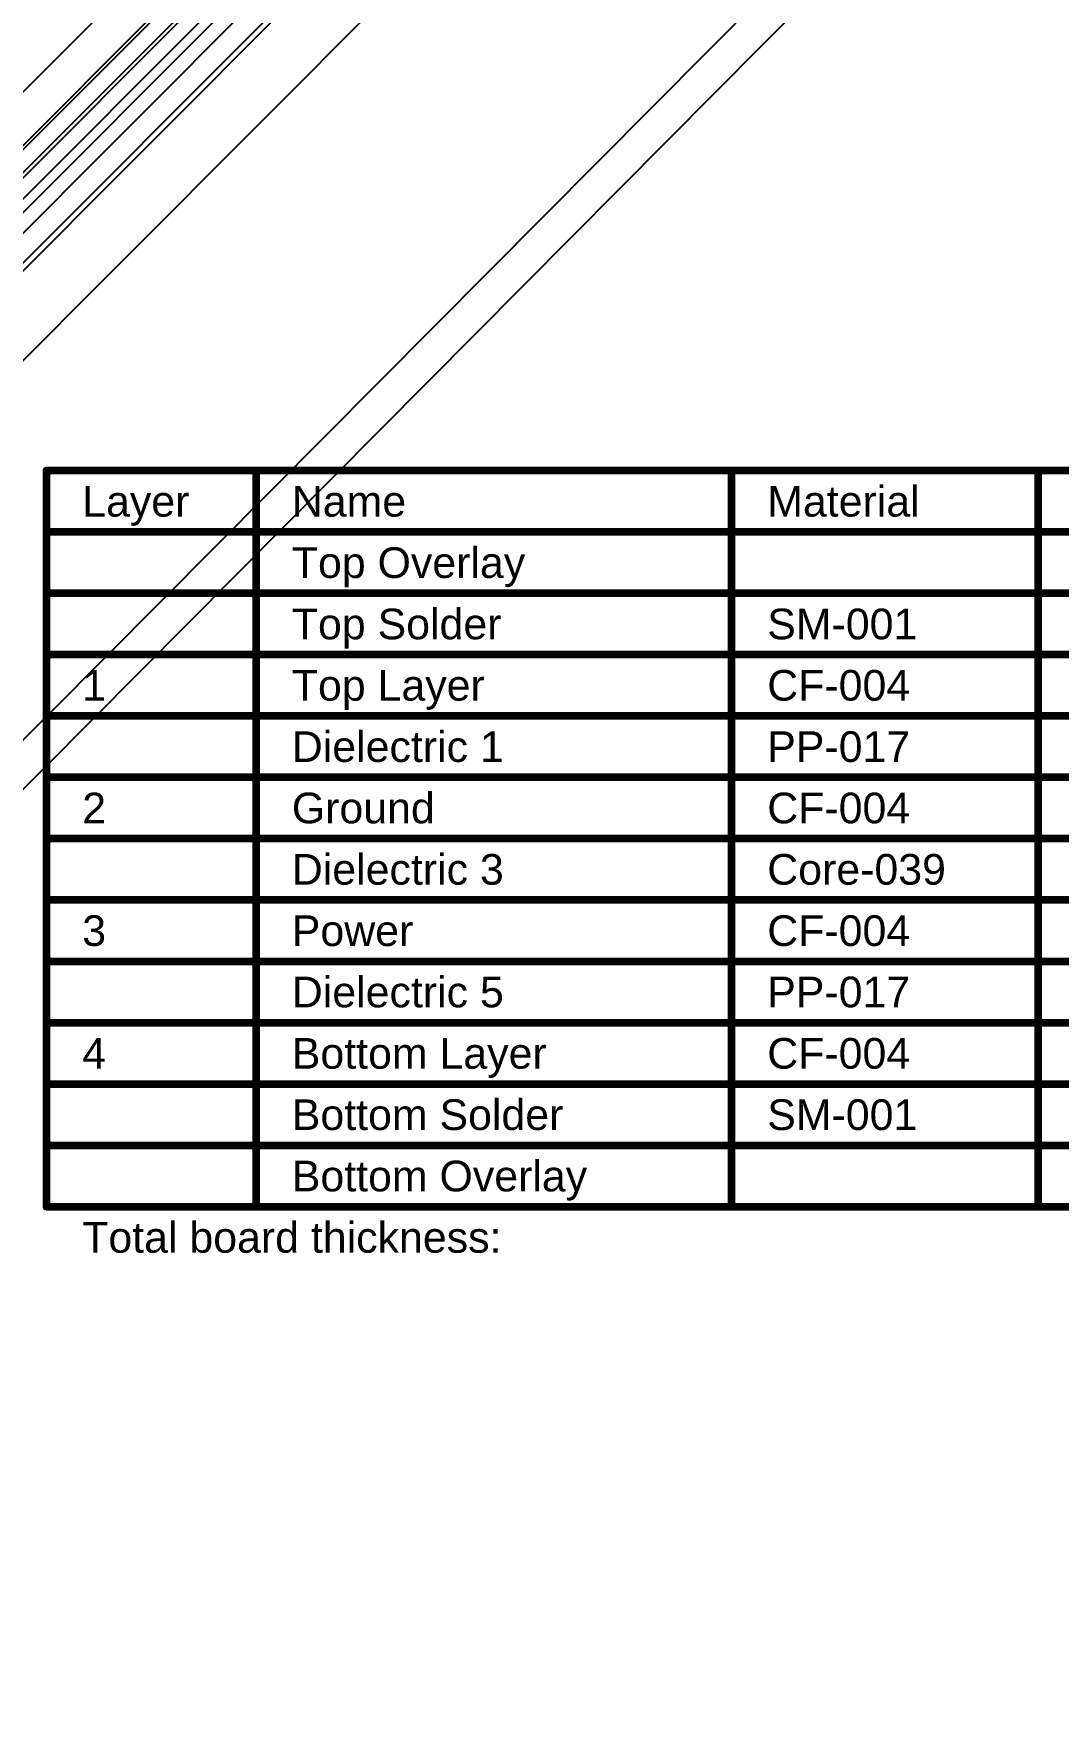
# Model space of a CAD drawing. Header units: inches. Extents: x -6 to 5433, y -4 to 5447.
# Drawn here: x 69.8 to 120.7, y 0.1 to 83.3 of the extents above; entities that cross this region are included whole.
import ezdxf

# ---------------------------------------------------------------- set-up
doc = ezdxf.new("R2010")
doc.units = ezdxf.units.IN
for name, color, linetype in [('Bottom Solder', 6, 'Continuous'), ('Fabrication', 76, 'Continuous'), ('Top Solder', 216, 'Continuous')]:
    doc.layers.add(name, color=color, linetype=linetype)
doc.styles.add('Arial', font='', dxfattribs={"height": 0.2})
doc.styles.get('Arial').set_extended_font_data('Arial')

# ---------------------------------------------------------------- blocks, each defined once
blk = doc.blocks.new('TL3340AF160QG_33')
at = {"layer": 'Top Solder'}
for p in [(-1.71, 0.375), (0.772, 1.953)]:
    blk.add_line(p, (-5441.505, 5436.596), dxfattribs=at)
blk = doc.blocks.new('VSON_10_EP_3_3__41')
at = {"layer": 'Top Solder'}
blk.add_line((0.415, 1.745), (5400.978, 5419.29), dxfattribs=at)
blk = doc.blocks.new('WQFN_30_EP_2_5_4_5__43')
at = {"layer": 'Top Solder'}
for p in [(-0.819, 1.904), (0.684, 1.902), (-1.466, 1.652), (1.45, 1.646), (1.03, -1.946), (-1.45, -1.954), (-0.938, -2.488), (0.684, -2.498)]:
    blk.add_line(p, (-5421.18, -5430.607), dxfattribs=at)
blk = doc.blocks.new('TL3340AF160QG_B_50')
at = {"layer": 'Bottom Solder'}
for p in [(0.772, -1.953), (-1.678, -1.953)]:
    blk.add_line(p, (-5410.536, -5449.312), dxfattribs=at)

msp = doc.modelspace()

# ---------------------------------------------------------------- linework, layer by layer
at = {"layer": 'Fabrication'}
for points in [[(70.462, 61.595, 0.381, 0.381, 0), (179.146, 61.595, 0.381, 0.381, 0)], [(70.462, 25.019, 0.381, 0.381, 0), (70.462, 61.595, 0.381, 0.381, 0)], [(80.874, 25.019, 0.381, 0.381, 0), (80.874, 61.595, 0.381, 0.381, 0)], [(104.489, 25.019, 0.381, 0.381, 0), (104.489, 61.595, 0.381, 0.381, 0)], [(119.725, 25.019, 0.381, 0.381, 0), (119.725, 61.595, 0.381, 0.381, 0)], [(70.462, 58.547, 0.381, 0.381, 0), (179.146, 58.547, 0.381, 0.381, 0)], [(70.462, 55.499, 0.381, 0.381, 0), (80.874, 55.499, 0.381, 0.381, 0)], [(80.874, 55.499, 0.381, 0.381, 0), (104.489, 55.499, 0.381, 0.381, 0)], [(104.489, 55.499, 0.381, 0.381, 0), (119.725, 55.499, 0.381, 0.381, 0)], [(119.725, 55.499, 0.381, 0.381, 0), (136.231, 55.499, 0.381, 0.381, 0)], [(70.462, 52.451, 0.381, 0.381, 0), (80.874, 52.451, 0.381, 0.381, 0)], [(80.874, 52.451, 0.381, 0.381, 0), (104.489, 52.451, 0.381, 0.381, 0)], [(104.489, 52.451, 0.381, 0.381, 0), (119.725, 52.451, 0.381, 0.381, 0)], [(119.725, 52.451, 0.381, 0.381, 0), (136.231, 52.451, 0.381, 0.381, 0)], [(70.462, 49.403, 0.381, 0.381, 0), (80.874, 49.403, 0.381, 0.381, 0)], [(80.874, 49.403, 0.381, 0.381, 0), (104.489, 49.403, 0.381, 0.381, 0)], [(104.489, 49.403, 0.381, 0.381, 0), (119.725, 49.403, 0.381, 0.381, 0)], [(119.725, 49.403, 0.381, 0.381, 0), (136.231, 49.403, 0.381, 0.381, 0)], [(70.462, 46.355, 0.381, 0.381, 0), (80.874, 46.355, 0.381, 0.381, 0)], [(80.874, 46.355, 0.381, 0.381, 0), (104.489, 46.355, 0.381, 0.381, 0)], [(104.489, 46.355, 0.381, 0.381, 0), (119.725, 46.355, 0.381, 0.381, 0)], [(119.725, 46.355, 0.381, 0.381, 0), (136.231, 46.355, 0.381, 0.381, 0)], [(70.462, 43.307, 0.381, 0.381, 0), (80.874, 43.307, 0.381, 0.381, 0)], [(80.874, 43.307, 0.381, 0.381, 0), (104.489, 43.307, 0.381, 0.381, 0)], [(104.489, 43.307, 0.381, 0.381, 0), (119.725, 43.307, 0.381, 0.381, 0)], [(119.725, 43.307, 0.381, 0.381, 0), (136.231, 43.307, 0.381, 0.381, 0)], [(70.462, 40.259, 0.381, 0.381, 0), (80.874, 40.259, 0.381, 0.381, 0)], [(80.874, 40.259, 0.381, 0.381, 0), (104.489, 40.259, 0.381, 0.381, 0)], [(104.489, 40.259, 0.381, 0.381, 0), (119.725, 40.259, 0.381, 0.381, 0)], [(119.725, 40.259, 0.381, 0.381, 0), (136.231, 40.259, 0.381, 0.381, 0)], [(70.462, 37.211, 0.381, 0.381, 0), (80.874, 37.211, 0.381, 0.381, 0)], [(80.874, 37.211, 0.381, 0.381, 0), (104.489, 37.211, 0.381, 0.381, 0)], [(104.489, 37.211, 0.381, 0.381, 0), (119.725, 37.211, 0.381, 0.381, 0)], [(119.725, 37.211, 0.381, 0.381, 0), (136.231, 37.211, 0.381, 0.381, 0)], [(70.462, 34.163, 0.381, 0.381, 0), (80.874, 34.163, 0.381, 0.381, 0)], [(80.874, 34.163, 0.381, 0.381, 0), (104.489, 34.163, 0.381, 0.381, 0)], [(104.489, 34.163, 0.381, 0.381, 0), (119.725, 34.163, 0.381, 0.381, 0)], [(119.725, 34.163, 0.381, 0.381, 0), (136.231, 34.163, 0.381, 0.381, 0)], [(70.462, 31.115, 0.381, 0.381, 0), (80.874, 31.115, 0.381, 0.381, 0)], [(80.874, 31.115, 0.381, 0.381, 0), (104.489, 31.115, 0.381, 0.381, 0)], [(104.489, 31.115, 0.381, 0.381, 0), (119.725, 31.115, 0.381, 0.381, 0)], [(119.725, 31.115, 0.381, 0.381, 0), (136.231, 31.115, 0.381, 0.381, 0)], [(70.462, 28.067, 0.381, 0.381, 0), (80.874, 28.067, 0.381, 0.381, 0)], [(80.874, 28.067, 0.381, 0.381, 0), (104.489, 28.067, 0.381, 0.381, 0)], [(104.489, 28.067, 0.381, 0.381, 0), (119.725, 28.067, 0.381, 0.381, 0)], [(119.725, 28.067, 0.381, 0.381, 0), (136.231, 28.067, 0.381, 0.381, 0)], [(70.462, 25.019, 0.381, 0.381, 0), (80.874, 25.019, 0.381, 0.381, 0)], [(80.874, 25.019, 0.381, 0.381, 0), (104.489, 25.019, 0.381, 0.381, 0)], [(104.489, 25.019, 0.381, 0.381, 0), (119.725, 25.019, 0.381, 0.381, 0)], [(119.725, 25.019, 0.381, 0.381, 0), (136.231, 25.019, 0.381, 0.381, 0)]]:
    msp.add_lwpolyline(points, format="xyseb", dxfattribs=at)
for points in [[(70.367, 61.595, 0.191, 0.191, 1), (70.557, 61.595, 0.191, 0.191, 1)], [(70.367, 61.595, 0.191, 0.191, 1), (70.557, 61.595, 0.191, 0.191, 1)], [(80.778, 61.595, 0.191, 0.191, 1), (80.969, 61.595, 0.191, 0.191, 1)], [(104.394, 61.595, 0.191, 0.191, 1), (104.584, 61.595, 0.191, 0.191, 1)], [(119.63, 61.595, 0.191, 0.191, 1), (119.821, 61.595, 0.191, 0.191, 1)], [(70.367, 58.547, 0.191, 0.191, 1), (70.557, 58.547, 0.191, 0.191, 1)], [(70.367, 55.499, 0.191, 0.191, 1), (70.557, 55.499, 0.191, 0.191, 1)], [(80.778, 55.499, 0.191, 0.191, 1), (80.969, 55.499, 0.191, 0.191, 1)], [(80.778, 55.499, 0.191, 0.191, 1), (80.969, 55.499, 0.191, 0.191, 1)], [(104.394, 55.499, 0.191, 0.191, 1), (104.584, 55.499, 0.191, 0.191, 1)], [(104.394, 55.499, 0.191, 0.191, 1), (104.584, 55.499, 0.191, 0.191, 1)], [(119.63, 55.499, 0.191, 0.191, 1), (119.821, 55.499, 0.191, 0.191, 1)], [(119.63, 55.499, 0.191, 0.191, 1), (119.821, 55.499, 0.191, 0.191, 1)], [(70.367, 52.451, 0.191, 0.191, 1), (70.557, 52.451, 0.191, 0.191, 1)], [(80.778, 52.451, 0.191, 0.191, 1), (80.969, 52.451, 0.191, 0.191, 1)], [(80.778, 52.451, 0.191, 0.191, 1), (80.969, 52.451, 0.191, 0.191, 1)], [(104.394, 52.451, 0.191, 0.191, 1), (104.584, 52.451, 0.191, 0.191, 1)], [(104.394, 52.451, 0.191, 0.191, 1), (104.584, 52.451, 0.191, 0.191, 1)], [(119.63, 52.451, 0.191, 0.191, 1), (119.821, 52.451, 0.191, 0.191, 1)], [(119.63, 52.451, 0.191, 0.191, 1), (119.821, 52.451, 0.191, 0.191, 1)], [(70.367, 49.403, 0.191, 0.191, 1), (70.557, 49.403, 0.191, 0.191, 1)], [(80.778, 49.403, 0.191, 0.191, 1), (80.969, 49.403, 0.191, 0.191, 1)], [(80.778, 49.403, 0.191, 0.191, 1), (80.969, 49.403, 0.191, 0.191, 1)], [(104.394, 49.403, 0.191, 0.191, 1), (104.584, 49.403, 0.191, 0.191, 1)], [(104.394, 49.403, 0.191, 0.191, 1), (104.584, 49.403, 0.191, 0.191, 1)], [(119.63, 49.403, 0.191, 0.191, 1), (119.821, 49.403, 0.191, 0.191, 1)], [(119.63, 49.403, 0.191, 0.191, 1), (119.821, 49.403, 0.191, 0.191, 1)], [(70.367, 46.355, 0.191, 0.191, 1), (70.557, 46.355, 0.191, 0.191, 1)], [(80.778, 46.355, 0.191, 0.191, 1), (80.969, 46.355, 0.191, 0.191, 1)], [(80.778, 46.355, 0.191, 0.191, 1), (80.969, 46.355, 0.191, 0.191, 1)], [(104.394, 46.355, 0.191, 0.191, 1), (104.584, 46.355, 0.191, 0.191, 1)], [(104.394, 46.355, 0.191, 0.191, 1), (104.584, 46.355, 0.191, 0.191, 1)], [(119.63, 46.355, 0.191, 0.191, 1), (119.821, 46.355, 0.191, 0.191, 1)], [(119.63, 46.355, 0.191, 0.191, 1), (119.821, 46.355, 0.191, 0.191, 1)], [(70.367, 43.307, 0.191, 0.191, 1), (70.557, 43.307, 0.191, 0.191, 1)], [(80.778, 43.307, 0.191, 0.191, 1), (80.969, 43.307, 0.191, 0.191, 1)], [(80.778, 43.307, 0.191, 0.191, 1), (80.969, 43.307, 0.191, 0.191, 1)], [(104.394, 43.307, 0.191, 0.191, 1), (104.584, 43.307, 0.191, 0.191, 1)], [(104.394, 43.307, 0.191, 0.191, 1), (104.584, 43.307, 0.191, 0.191, 1)], [(119.63, 43.307, 0.191, 0.191, 1), (119.821, 43.307, 0.191, 0.191, 1)], [(119.63, 43.307, 0.191, 0.191, 1), (119.821, 43.307, 0.191, 0.191, 1)], [(70.367, 40.259, 0.191, 0.191, 1), (70.557, 40.259, 0.191, 0.191, 1)], [(80.778, 40.259, 0.191, 0.191, 1), (80.969, 40.259, 0.191, 0.191, 1)], [(80.778, 40.259, 0.191, 0.191, 1), (80.969, 40.259, 0.191, 0.191, 1)], [(104.394, 40.259, 0.191, 0.191, 1), (104.584, 40.259, 0.191, 0.191, 1)], [(104.394, 40.259, 0.191, 0.191, 1), (104.584, 40.259, 0.191, 0.191, 1)], [(119.63, 40.259, 0.191, 0.191, 1), (119.821, 40.259, 0.191, 0.191, 1)], [(119.63, 40.259, 0.191, 0.191, 1), (119.821, 40.259, 0.191, 0.191, 1)], [(70.367, 37.211, 0.191, 0.191, 1), (70.557, 37.211, 0.191, 0.191, 1)], [(80.778, 37.211, 0.191, 0.191, 1), (80.969, 37.211, 0.191, 0.191, 1)], [(80.778, 37.211, 0.191, 0.191, 1), (80.969, 37.211, 0.191, 0.191, 1)], [(104.394, 37.211, 0.191, 0.191, 1), (104.584, 37.211, 0.191, 0.191, 1)], [(104.394, 37.211, 0.191, 0.191, 1), (104.584, 37.211, 0.191, 0.191, 1)], [(119.63, 37.211, 0.191, 0.191, 1), (119.821, 37.211, 0.191, 0.191, 1)], [(119.63, 37.211, 0.191, 0.191, 1), (119.821, 37.211, 0.191, 0.191, 1)], [(70.367, 34.163, 0.191, 0.191, 1), (70.557, 34.163, 0.191, 0.191, 1)], [(80.778, 34.163, 0.191, 0.191, 1), (80.969, 34.163, 0.191, 0.191, 1)], [(80.778, 34.163, 0.191, 0.191, 1), (80.969, 34.163, 0.191, 0.191, 1)], [(104.394, 34.163, 0.191, 0.191, 1), (104.584, 34.163, 0.191, 0.191, 1)], [(104.394, 34.163, 0.191, 0.191, 1), (104.584, 34.163, 0.191, 0.191, 1)], [(119.63, 34.163, 0.191, 0.191, 1), (119.821, 34.163, 0.191, 0.191, 1)], [(119.63, 34.163, 0.191, 0.191, 1), (119.821, 34.163, 0.191, 0.191, 1)], [(70.367, 31.115, 0.191, 0.191, 1), (70.557, 31.115, 0.191, 0.191, 1)], [(80.778, 31.115, 0.191, 0.191, 1), (80.969, 31.115, 0.191, 0.191, 1)], [(80.778, 31.115, 0.191, 0.191, 1), (80.969, 31.115, 0.191, 0.191, 1)], [(104.394, 31.115, 0.191, 0.191, 1), (104.584, 31.115, 0.191, 0.191, 1)], [(104.394, 31.115, 0.191, 0.191, 1), (104.584, 31.115, 0.191, 0.191, 1)], [(119.63, 31.115, 0.191, 0.191, 1), (119.821, 31.115, 0.191, 0.191, 1)], [(119.63, 31.115, 0.191, 0.191, 1), (119.821, 31.115, 0.191, 0.191, 1)], [(70.367, 28.067, 0.191, 0.191, 1), (70.557, 28.067, 0.191, 0.191, 1)], [(80.778, 28.067, 0.191, 0.191, 1), (80.969, 28.067, 0.191, 0.191, 1)], [(80.778, 28.067, 0.191, 0.191, 1), (80.969, 28.067, 0.191, 0.191, 1)], [(104.394, 28.067, 0.191, 0.191, 1), (104.584, 28.067, 0.191, 0.191, 1)], [(104.394, 28.067, 0.191, 0.191, 1), (104.584, 28.067, 0.191, 0.191, 1)], [(119.63, 28.067, 0.191, 0.191, 1), (119.821, 28.067, 0.191, 0.191, 1)], [(119.63, 28.067, 0.191, 0.191, 1), (119.821, 28.067, 0.191, 0.191, 1)], [(70.367, 25.019, 0.191, 0.191, 1), (70.557, 25.019, 0.191, 0.191, 1)], [(70.367, 25.019, 0.191, 0.191, 1), (70.557, 25.019, 0.191, 0.191, 1)], [(80.778, 25.019, 0.191, 0.191, 1), (80.969, 25.019, 0.191, 0.191, 1)], [(80.778, 25.019, 0.191, 0.191, 1), (80.969, 25.019, 0.191, 0.191, 1)], [(80.778, 25.019, 0.191, 0.191, 1), (80.969, 25.019, 0.191, 0.191, 1)], [(104.394, 25.019, 0.191, 0.191, 1), (104.584, 25.019, 0.191, 0.191, 1)], [(104.394, 25.019, 0.191, 0.191, 1), (104.584, 25.019, 0.191, 0.191, 1)], [(104.394, 25.019, 0.191, 0.191, 1), (104.584, 25.019, 0.191, 0.191, 1)], [(119.63, 25.019, 0.191, 0.191, 1), (119.821, 25.019, 0.191, 0.191, 1)], [(119.63, 25.019, 0.191, 0.191, 1), (119.821, 25.019, 0.191, 0.191, 1)], [(119.63, 25.019, 0.191, 0.191, 1), (119.821, 25.019, 0.191, 0.191, 1)]]:
    msp.add_lwpolyline(points, format="xyseb", close=True, dxfattribs=at)

# ---------------------------------------------------------------- block references
for name, p, rotation in [('TL3340AF160QG_33', (-3.744, 5.988), 270), ('WQFN_30_EP_2_5_4_5__43', (11.672, 16.886), 180), ('TL3340AF160QG_B_50', (22.316, -1.819), 180)]:
    msp.add_blockref(name, p, dxfattribs=dict(rotation=rotation))
msp.add_blockref('VSON_10_EP_3_3__41', (31.874, 28.203))

# ---------------------------------------------------------------- texts
at = {"layer": 'Fabrication', "style": 'Arial'}
for s, p in [('Layer', (72.24, 59.309)), ('Name', (82.652, 59.309)), ('Material', (106.267, 59.309)), ('Top Overlay', (82.652, 56.261)), ('Top Solder', (82.652, 53.213)), ('SM-001', (106.267, 53.213)), ('1', (72.24, 50.165)), ('Top Layer', (82.652, 50.165)), ('CF-004', (106.267, 50.165)), ('Dielectric 1', (82.652, 47.117)), ('PP-017', (106.267, 47.117)), ('2', (72.24, 44.069)), ('Ground', (82.652, 44.069)), ('CF-004', (106.267, 44.069)), ('Dielectric 3', (82.652, 41.021)), ('Core-039', (106.267, 41.021)), ('3', (72.24, 37.973)), ('Power', (82.652, 37.973)), ('CF-004', (106.267, 37.973)), ('Dielectric 5', (82.652, 34.925)), ('PP-017', (106.267, 34.925)), ('4', (72.24, 31.877)), ('Bottom Layer', (82.652, 31.877)), ('CF-004', (106.267, 31.877)), ('Bottom Solder', (82.652, 28.829)), ('SM-001', (106.267, 28.829)), ('Bottom Overlay', (82.652, 25.781)), ('Total board thickness:', (72.24, 22.733))]:
    msp.add_text(s, height=1.524, dxfattribs=at).set_placement(p)

doc.saveas('drawing.dxf')
